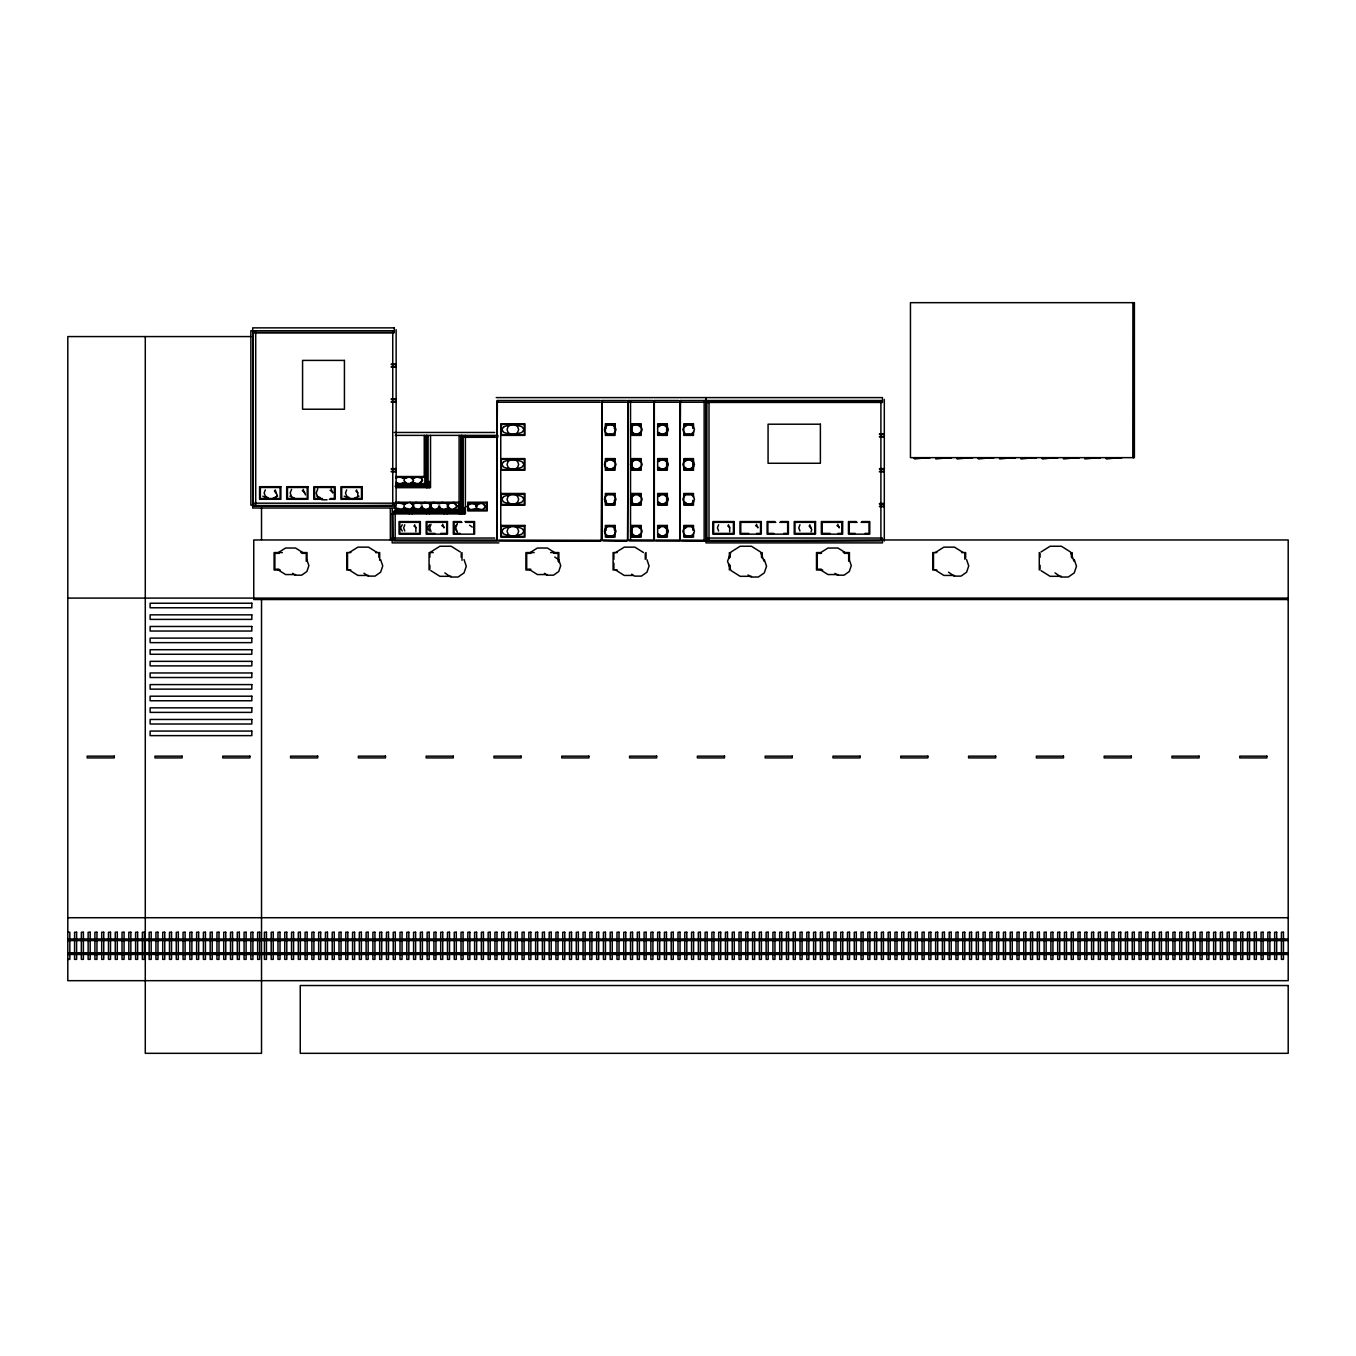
<?xml version="1.0" encoding="UTF-8"?>
<svg xmlns="http://www.w3.org/2000/svg" width="1356" height="1356" viewBox="0 0 1356 1356"><rect width="100%" height="100%" fill="white"/><g stroke="black" fill="none" stroke-linecap="round" stroke-linejoin="round"><path stroke-width="1.5" d="M276.387 496.872L277.149 494.652L274.421 491.041M357.747 496.872L357.747 492.431L355.781 491.041M415.868 531.738L415.868 527.298L413.885 525.925M729.681 531.738L729.681 527.298L727.714 525.925M811.041 531.738L811.803 529.518L809.074 525.925M265.301 489.906L264.132 493.008L265.301 496.093L268.352 498.008M291.557 489.363L290.184 493.008L291.557 496.652M317.796 488.821L316.236 493.008L317.796 497.194M346.661 489.906L345.492 493.008L346.661 496.093L349.712 498.008M404.783 524.772L403.613 527.874L404.783 530.976M431.022 524.23L429.666 527.874L431.022 531.518M457.277 523.687L455.701 527.874L457.277 532.06M718.595 524.772L717.426 527.874L718.595 530.976M799.955 524.772L798.786 527.874L799.955 530.976M422.292 506.076L418.953 509.771M439.734 506.076L436.378 509.771M413.868 506.076L410.326 509.212L404.58 508.008M431.31 506.076L427.75 509.212M475.77 506.568L479.312 503.432L482.482 503.432L486.024 506.568L482.482 509.687L476.736 508.5M402.291 524.687L400.545 527.874L402.291 531.06M429.411 524.687L427.665 527.874L429.411 531.06M456.531 524.687L454.785 527.874L456.531 531.06M639.964 432.411L637.727 434.174L634.981 434.174L632.744 432.411M606.59 461.582L608.827 459.82L611.573 459.82L613.81 461.582M658.897 426.716L661.118 424.953L663.881 424.953L666.101 426.716M613.81 467.278L611.573 469.04L608.827 469.04L606.59 467.278M666.101 432.411L663.881 434.174L661.118 434.174L658.897 432.411M632.744 461.582L634.981 459.82L637.727 459.82L639.964 461.582M685.051 426.716L687.272 424.953L690.035 424.953M639.964 467.278L637.727 469.04L634.981 469.04L632.744 467.278M658.897 461.582L661.118 459.82L663.881 459.82L666.101 461.582M666.101 467.278L663.881 469.04L661.118 469.04L658.897 467.278M632.744 496.449L634.981 494.686L637.727 494.686L639.964 496.449M685.051 461.582L687.272 459.82L690.035 459.82L692.255 461.582M639.964 502.144L637.727 503.907L634.981 503.907M692.255 467.278L690.035 469.04L687.272 469.04L685.051 467.278M658.897 496.449L661.118 494.686L663.881 494.686L666.101 496.449M666.101 502.144L663.881 503.907L661.118 503.907L658.897 502.144M639.964 534.111L637.727 535.874L634.981 535.874L632.744 534.111M658.897 528.416L661.118 526.653L663.881 526.653L666.101 528.416M666.101 534.111L663.881 535.874L661.118 535.874L658.897 534.111M685.051 528.416L687.272 526.653L690.035 526.653M511.059 424.682L508.161 426.547L507.042 429.564L508.161 432.581L511.059 434.445L514.653 434.445L517.568 432.581L518.67 429.564L517.568 426.547L514.653 424.682M608.403 424.682L605.505 426.547L604.386 429.564L605.505 432.581L608.403 434.445L611.997 434.445L614.895 432.581L616.014 429.564L614.895 426.547L611.997 424.682M634.557 424.682L631.642 426.547L630.54 429.564L631.642 432.581L634.557 434.445L638.151 434.445L641.049 432.581L642.168 429.564L641.049 426.547L638.151 424.682M657.796 426.547L660.711 424.682M511.059 526.382L508.161 528.247L507.042 531.264L508.161 534.281L511.059 536.145L514.653 536.145L517.568 534.281L518.67 531.264L517.568 528.247L514.653 526.382M686.865 424.682L683.949 426.547L682.848 429.564L683.949 432.581L686.865 434.445L690.458 434.445L693.357 432.581L694.458 429.564L693.357 426.547L690.458 424.682M657.796 461.413L660.711 459.548L664.304 459.548L667.203 461.413L668.322 464.43L667.203 467.447L664.304 469.312L660.711 469.312L657.796 467.447M608.403 526.382L605.505 528.247L604.386 531.264L605.505 534.281L608.403 536.145L611.997 536.145L614.895 534.281L616.014 531.264L614.895 528.247L611.997 526.382M657.796 496.279L660.711 494.415L664.304 494.415L667.203 496.279L668.322 499.296L667.203 502.313L664.304 504.178L660.711 504.178L657.796 502.313M634.557 526.382L631.642 528.247L630.54 531.264L631.642 534.281L634.557 536.145L638.151 536.145L641.049 534.281L642.168 531.264L641.049 528.247L638.151 526.382M657.796 528.247L660.711 526.382M686.865 526.382L683.949 528.247L682.848 531.264L683.949 534.281L686.865 536.145L690.458 536.145L693.357 534.281L694.458 531.264L693.357 528.247L690.458 526.382M277.522 553.095L285.591 548.027L295.557 548.027L303.625 553.095M349.306 552.536L357.899 547.146L368.527 547.146L377.137 552.536M430.75 551.994L439.903 546.248L451.192 546.248L460.328 551.994M529.349 553.095L537.417 548.027L547.383 548.027L555.452 553.095M615.658 552.536L624.252 547.146L634.879 547.146L643.49 552.536M819.922 553.095L827.991 548.027L837.957 548.027L846.025 553.095M935.284 552.536L943.878 547.146L954.522 547.146L963.116 552.536M1040.95 551.994L1050.103 546.248L1061.392 546.248L1070.528 551.994L1074.02 561.282M396.105 478.143L398.528 476.719L403.935 478.143M401.512 484.092L403.935 482.685M413.529 478.143L415.953 476.719L421.377 478.143L422.292 480.414L418.953 484.092M410.241 484.092L413.58 480.414L410.241 476.719L404.817 478.143L403.902 480.414L407.241 484.092M396.105 503.805L398.528 502.398L403.935 503.805M401.512 509.771L403.935 508.347M413.529 503.805L415.953 502.398L421.377 503.805M410.241 509.771L413.58 506.076L410.241 502.398L404.817 503.805L403.902 506.076L404.817 508.347L407.241 509.771M422.258 503.805L424.682 502.398L430.089 503.805L431.022 506.076L430.089 508.347L427.665 509.771M430.971 503.805L433.395 502.398L438.802 503.805M439.683 503.805L442.107 502.398L447.531 503.805L448.446 506.076L447.531 508.347L445.107 509.771M453.819 509.771L457.158 506.076L453.819 502.398L448.412 503.805L447.48 506.076L450.819 509.771M473.668 510.246L476.092 508.839M482.397 510.246L485.736 506.568L482.397 502.873L476.973 504.279L476.058 506.568L476.973 508.839L479.397 510.246M404.58 478.482L407.156 477.278M401.613 483.55L404.173 482.346M413.309 478.482L415.868 477.278M410.326 483.55L412.885 482.346M419.038 483.55L422.58 480.414L421.614 478.482M404.58 504.144L407.156 502.94M404.173 508.008L401.613 509.212L395.867 508.008M413.309 504.144L415.868 502.94M421.614 508.008L419.038 509.212L413.309 508.008M430.733 504.144L433.31 502.94M448.175 504.144L450.734 502.94M445.192 509.212L447.751 508.008M453.904 509.212L457.464 506.076L453.904 502.94M476.329 508.5L470.6 509.687L467.04 506.568L470.6 503.432L476.329 504.635M273.065 498.16L277.641 496.177M354.425 498.16L359.001 496.177M253.08 331.728L253.08 504.144M250.945 336.576L67.8 336.576L67.8 980.676L1288.2 980.676L1288.2 539.976L884.163 539.976M391.308 364.035L396.138 364.035M391.308 364.578L396.138 364.578M391.308 366.696L396.138 366.696M391.308 367.239L396.138 367.239M496.245 397.596L882.468 397.596L882.468 402.444L705.984 402.444M391.308 398.901L396.138 398.901M391.308 399.444L396.138 399.444M600.352 400.512L497.838 400.512L497.838 402.24L600.352 402.24M626.591 400.512L602.454 400.512L602.454 402.24L626.591 402.24M652.745 400.512L628.608 400.512L628.608 402.24L652.745 402.24M678.898 400.512L654.762 400.512L654.762 402.24L678.898 402.24M497.16 401.478L497.16 539.01M602.03 401.478L602.03 539.01M654.321 401.478L654.321 539.01M680.22 401.478L680.22 539.01M706.629 401.478L706.629 539.01M391.308 401.562L396.138 401.562M391.308 402.105L396.138 402.105M705.052 402.24L680.898 402.24L680.898 400.512L881.4 400.512L881.4 402.24L707.052 402.24L707.052 400.512M640.524 424.428L632.184 424.428L632.184 434.7L640.524 434.7M658.338 424.428L666.66 424.428L666.66 434.7L658.338 434.7M684.492 424.428L692.814 424.428L692.814 428.53M608.827 424.953L611.573 424.953M634.981 424.953L637.727 424.953L639.964 426.716M394.274 432.462L494.72 432.462M879.468 433.767L884.298 433.767M608.827 434.174L611.573 434.174M687.272 434.174L690.035 434.174M879.468 434.31L884.298 434.31M606.03 434.7L614.37 434.7M684.492 434.7L692.814 434.7M395.325 435.378L497.838 435.378L497.838 437.124L464.379 437.124M500.754 435.378L524.958 435.378L524.958 423.75L500.754 423.75L500.754 524.602M879.468 436.446L884.298 436.446M879.468 436.971L884.298 436.971M465.43 437.31L494.72 437.31M500.754 458.616L524.958 458.616L524.958 470.244L500.754 470.244M606.03 459.294L614.37 459.294M640.524 459.294L632.184 459.294L632.184 469.566L640.524 469.566M658.338 459.294L666.66 459.294L666.66 469.566L658.338 469.566M684.492 459.294L692.814 459.294L692.814 469.566L684.492 469.566M391.308 468.651L396.138 468.651M879.468 468.651L884.298 468.651M391.308 469.176L396.138 469.176M879.468 469.176L884.298 469.176M606.03 469.566L614.37 469.566M391.308 471.312L396.138 471.312M879.468 471.312L884.298 471.312M391.308 471.837L396.138 471.837M879.468 471.837L884.298 471.837M395.664 476.532L425.682 476.532L425.682 484.278L395.664 484.278M396.444 477.312L424.92 477.312L424.92 483.516L396.444 483.516M396.105 484.77L427.326 484.77L427.326 486.906M395.291 485.94L428.106 485.94M396.274 486.228L427.14 486.228M395.291 486.414L428.106 486.414M426.648 486.702L426.886 436.344M396.105 486.906L428.106 486.906M395.715 487.194L427.632 487.194M395.986 487.668L430.53 487.668L430.53 435.378M500.754 493.482L524.958 493.482L524.958 505.11L500.754 505.11M606.03 494.16L614.37 494.16M640.524 494.16L632.184 494.16L632.184 504.432L640.524 504.432M658.338 494.16L666.66 494.16L666.66 504.432L658.338 504.432M684.492 494.16L692.814 494.16M608.827 494.686L611.573 494.686M687.272 494.686L690.035 494.686M322.491 498.516L314.592 498.516L314.592 487.482L334.356 487.482L334.356 498.516L330.406 498.516M321.558 499.296L313.812 499.296L313.812 486.702L335.118 486.702L335.118 499.296L329.322 499.296M321.931 499.788L327.016 499.788M395.664 502.212L459.582 502.212L459.582 509.958L395.664 509.958M398.427 502.94L404.173 504.144M396.444 502.974L406.834 502.974M410.987 502.974L458.82 502.974L458.82 509.178L424.581 509.212M468.6 502.974L486.414 502.974L486.414 510.144L468.6 510.144M879.468 503.517L884.298 503.517M608.827 503.907L611.573 503.907M690.035 503.907L687.272 503.907L685.051 502.144M879.468 504.042L884.298 504.042M462.972 504.144L461.04 504.144L461.04 513.822M684.492 504.432L692.814 504.432L692.814 500.33M879.468 506.178L884.298 506.178M879.468 506.703L884.298 506.703M458.209 507.534L464.43 507.534L464.43 513.822M402.681 509.178L406.834 509.178M410.987 509.178L415.156 509.178M419.309 509.178L423.462 509.178M394.02 510.924L462.21 510.924L462.21 513.06M393.24 512.076L462.972 512.076M394.206 512.382L462.006 512.382M393.24 512.568L462.972 512.568M394.02 513.06L462.972 513.06M393.732 513.348L462.498 513.348L462.498 435.852M391.782 513.822L465.396 513.822L465.396 435.378M461.04 521.568L453.294 521.568L453.294 534.162L474.6 534.162L474.6 521.568L464.922 521.568M774.852 521.568L767.106 521.568L767.106 534.162L788.412 534.162L788.412 521.568L780.666 521.568M856.212 521.568L848.466 521.568L848.466 534.162L869.772 534.162L869.772 521.568L862.026 521.568M461.972 522.348L454.074 522.348L454.074 533.4L459.989 533.4M465.922 522.348L473.82 522.348L473.82 533.4M775.785 522.348L767.886 522.348L767.886 533.4L773.818 533.4M779.734 522.348L787.65 522.348L787.65 533.4L783.683 533.4M857.145 522.348L849.246 522.348L849.246 533.4L855.178 533.4M861.094 522.348L869.01 522.348L869.01 533.4L865.043 533.4M640.524 526.128L632.184 526.128L632.184 536.4L640.524 536.4M658.338 526.128L666.66 526.128L666.66 536.4L658.338 536.4M684.492 526.128L692.814 526.128L692.814 530.23M608.827 526.653L611.573 526.653M634.981 526.653L637.727 526.653L639.964 528.416M434.852 533.4L426.954 533.4L426.954 522.348L446.7 522.348L446.7 533.4L440.785 533.4M748.665 533.4L740.766 533.4L740.766 522.348L760.53 522.348L760.53 533.4L756.563 533.4M830.025 533.4L822.126 533.4L822.126 522.348L841.89 522.348L841.89 533.4L837.923 533.4M608.827 535.874L611.573 535.874M687.272 535.874L690.035 535.874M606.03 536.4L614.37 536.4M684.492 536.4L692.814 536.4M392.172 538.044L494.72 538.044M705.984 538.044L882.468 538.044L882.468 542.892L705.984 542.892L705.984 397.596M392.816 539.01L392.562 513.873M601.488 540.4L393.24 540.519L600.352 540.942M627.642 540.4L602.454 540.519L626.591 540.942M706.086 540.4L628.608 540.519L705.052 540.942M601.488 540.654L498.822 540.4M627.642 540.654L603.42 540.4M706.086 540.654L681.882 540.4M498.906 542.892L392.172 542.892L392.274 508.602M282.336 552.57L274.098 552.57L274.098 570.012L280.285 570.012M300.863 552.57L307.032 552.57L307.032 560.316M350.865 552.57L346.746 552.57L346.746 570.012L350.865 570.012M375.561 552.57L379.68 552.57L379.68 560.316M433.191 552.57L429.072 552.57L429.072 570.012M534.162 552.57L525.942 552.57L525.942 570.012L530.043 570.012M550.638 552.57L558.858 552.57L558.858 562.248M617.217 552.57L613.098 552.57L613.098 570.012L617.217 570.012M820.617 552.57L816.498 552.57L816.498 570.012L822.685 570.012M843.263 552.57L849.432 552.57L849.432 560.316M936.843 552.57L932.742 552.57L932.742 570.012L936.843 570.012M961.557 552.57L965.658 552.57L965.658 558.384M279.065 553.35L274.878 553.35L274.878 569.232L279.065 569.232M302.083 553.35L306.27 553.35L306.27 561.282M530.891 553.35L526.704 553.35L526.704 569.232L530.891 569.232M553.909 553.35L558.096 553.35L558.096 561.282M821.465 553.35L817.278 553.35L817.278 569.232L821.465 569.232M844.483 553.35L848.67 553.35L848.67 561.282M295.557 574.554L285.591 574.554L277.522 569.486M547.383 574.554L537.417 574.554L529.349 569.486M837.957 574.554L827.991 574.554L819.922 569.486M368.527 575.436L357.899 575.436L349.306 570.029M633.116 575.436L624.252 575.436L615.658 570.029M954.522 575.436L943.878 575.436L935.284 570.029M451.192 576.317L439.903 576.317L430.75 570.571M751.444 576.317L740.156 576.317L731.02 570.571L727.528 561.282L731.02 551.994L740.156 546.248L751.444 546.248L760.58 551.994L764.072 561.282M1061.392 576.317L1050.103 576.317L1040.95 570.571M67.8 598.098L1288.2 598.098M1288.2 599.538L253.758 599.538L253.758 539.976L395.172 539.976L395.172 506.076M67.8 917.724L1288.2 917.724M67.8 932.25L69.834 932.25L69.834 959.37L67.8 959.37M67.8 939.098L1288.2 939.098M67.8 939.657L1288.2 939.657M67.8 939.827L1288.2 939.827M67.8 939.996L1288.2 940.183M67.8 940.556L1288.2 940.556M67.8 952.997L1288.2 952.997M67.8 953.387L1288.2 953.387M67.8 953.59L1288.2 953.726M67.8 953.895L1288.2 954.082M67.8 954.455L1288.2 954.455M344.187 496.177L348.763 498.16M317.067 496.177L320.118 497.499M289.947 496.177L294.523 498.16M262.827 496.177L267.403 498.16M410.326 477.278L412.885 478.482M413.309 482.346L415.868 483.55M401.613 477.278L404.173 478.482M445.192 502.94L447.751 504.144M395.867 482.346L398.427 483.55M450.734 509.212L447.192 506.076M439.446 508.008L442.022 509.212M427.75 502.94L430.327 504.144M433.31 509.212L429.75 506.076M410.326 502.94L412.885 504.144M470.685 510.246L468.261 508.839L467.328 506.568L468.261 504.279L473.668 502.873L477.024 506.568M413.529 482.685L415.953 484.092M396.105 482.685L398.528 484.092M442.107 509.771L438.768 506.076M433.395 509.771L430.038 506.076M424.682 509.771L421.326 506.076M415.953 509.771L412.614 506.076M396.105 508.347L398.528 509.771M664.304 424.682L667.203 426.547L668.322 429.564L667.203 432.581L664.304 434.445L660.711 434.445L657.796 432.581M664.304 526.382L667.203 528.247L668.322 531.264L667.203 534.281L664.304 536.145L660.711 536.145L657.796 534.281M1055.036 572.91L1060.968 577.029L1068.291 577.029L1074.223 572.91L1076.495 566.232L1074.223 559.553M948.539 572.215L954.115 576.114L961.014 576.114L966.591 572.215L968.726 565.944L966.591 559.655M836.923 525.569L839.245 527.196M834.974 573.351L837.584 575.181L844.042 575.181L849.28 571.537L851.28 565.638L849.28 559.757M755.563 525.569L757.885 527.196M748.071 574.961L751.021 577.029L758.36 577.029L764.275 572.91L766.547 566.232L764.275 559.553M631.71 574.164L634.489 576.114L641.388 576.114L646.965 572.215L649.1 565.944L646.965 559.655M554.79 557.028L558.706 559.757L560.706 565.638L558.706 571.537L553.485 575.181L547.01 575.181L544.4 573.351M469.6 525.23L472.278 527.094M441.751 525.569L444.073 527.196M330.135 490.364L332.813 492.211M444.836 572.91L450.768 577.029L458.091 577.029L464.023 572.91L466.295 566.232L464.023 559.553M302.269 490.703L304.591 492.313L305.49 494.94M363.95 573.198L368.137 576.114L375.036 576.114L380.612 572.215L382.748 565.944L380.612 559.655M292.574 573.351L295.184 575.181L301.642 575.181L306.88 571.537L308.88 565.638L306.88 559.757M837.805 524.23L839.178 527.874M809.803 524.772L810.973 527.874M756.445 524.23L757.818 527.874M728.443 524.772L729.613 527.874M442.632 524.23L443.988 527.874M414.631 524.772L415.8 527.874M356.526 489.906L357.679 493.008M331.135 488.821L332.712 493.008M303.151 489.363L304.524 493.008M275.166 489.906L276.319 493.008M1072.206 552.57L1072.206 558.384M1071.426 553.35L1071.426 557.316M1040.052 553.35L1040.052 557.316M1040.052 565.266L1040.052 569.232M1039.272 552.57L1039.272 570.012M964.896 553.35L964.896 559.299M933.504 553.35L933.504 569.232M884.298 399.444L884.298 541.044M880.908 403.088L880.908 539.502M880.434 540.4L708.018 540.4M762.258 552.57L762.258 558.384M761.496 553.35L761.496 557.316M730.104 553.35L730.104 557.316M730.104 565.266L730.104 569.232M729.342 552.57L729.342 558.384M729.342 564.198L729.342 570.012M709.002 402.613L709.002 539.976L704.154 539.976L704.154 400.512M706.527 400.512L706.527 539.976M693.492 427.632L693.492 423.75L683.814 423.75L683.814 435.378L693.492 435.378L693.492 431.496M693.492 462.498L693.492 458.616L683.814 458.616L683.814 470.244L693.492 470.244L693.492 466.362M693.492 497.364L693.492 493.482L683.814 493.482L683.814 505.11L693.492 505.11L693.492 501.228M693.492 529.332L693.492 525.45L683.814 525.45L683.814 537.078L693.492 537.078L693.492 533.196M679.932 540.4L655.728 540.4M653.778 540.4L629.574 540.4M646.032 552.57L646.032 558.384M645.27 553.35L645.27 559.299M631.506 427.632L631.506 423.75L641.202 423.75L641.202 435.378L631.506 435.378L631.506 431.496M631.506 462.498L631.506 458.616L641.202 458.616L641.202 470.244L631.506 470.244L631.506 466.362M631.506 497.364L631.506 493.482L641.202 493.482L641.202 505.11L631.506 505.11L631.506 501.228M631.506 529.332L631.506 525.45L641.202 525.45L641.202 537.078L631.506 537.078L631.506 533.196M630.54 401.495L630.54 539.976M614.37 428.53L614.37 424.428L606.03 424.428L606.03 428.53M614.37 500.33L614.37 504.432L606.03 504.432L606.03 500.33M614.37 530.23L614.37 526.128L606.03 526.128L606.03 530.23M613.878 553.35L613.878 559.299M613.878 563.265L613.878 569.232M496.872 540.4L394.206 540.4M462.972 436.14L462.972 513.822M461.904 435.378L461.904 513.822M462.006 552.57L462.006 560.316M461.532 436.344L461.752 512.856M461.43 435.378L461.43 513.822M461.226 553.35L461.226 557.316M460.854 436.14L460.854 513.06M459.108 435.378L459.108 513.822M446.988 509.636L446.988 513.822M444.09 509.636L444.09 513.822M429.852 553.35L429.852 557.316M429.852 565.266L429.852 569.232M429.564 481.38L429.564 487.668M429.564 509.636L429.564 513.822M428.106 436.14L428.106 487.668M427.038 435.378L427.038 487.668M426.564 435.378L426.564 487.668M426.648 509.636L426.648 513.822M425.97 436.14L425.97 486.906M424.242 435.378L424.242 477.21M412.122 509.636L412.122 513.822M409.224 509.636L409.224 513.822M396.138 329.694L396.138 506.178M392.748 331.254L392.748 504.618M392.715 512.788L392.715 539.976M392.274 505.534L254.742 505.534M390.342 508.602L390.342 539.976M378.9 553.35L378.9 557.316M347.526 553.35L347.526 569.232M261.522 507.839L261.522 539.552M261.522 598.742L261.522 1053.324L145.278 1053.324L145.278 336.576M255.708 330.762L255.708 505.11L250.86 505.11L250.86 330.762L393.24 330.762L393.24 332.508L253.758 332.508L253.758 330.762M253.233 330.762L253.233 505.11M252.792 330.762L252.792 505.11M508.161 461.413L507.042 464.43L508.161 467.447L511.059 469.312L514.653 469.312L517.568 467.447L518.67 464.43L517.568 461.413L514.653 459.548L511.059 459.548L508.161 461.413M508.161 496.279L507.042 499.296L508.161 502.313L511.059 504.178L514.653 504.178L517.568 502.313L518.67 499.296L517.568 496.279L514.653 494.415L511.059 494.415L508.161 496.279M605.505 461.413L604.386 464.43L605.505 467.447L608.403 469.312L611.997 469.312L614.895 467.447L616.014 464.43L614.895 461.413L611.997 459.548L608.403 459.548L605.505 461.413M605.505 496.279L604.386 499.296L605.505 502.313L608.403 504.178L611.997 504.178L614.895 502.313L616.014 499.296L614.895 496.279L611.997 494.415L608.403 494.415L605.505 496.279M631.642 461.413L630.54 464.43L631.642 467.447L634.557 469.312L638.151 469.312L641.049 467.447L642.168 464.43L641.049 461.413L638.151 459.548L634.557 459.548L631.642 461.413M631.642 496.279L630.54 499.296L631.642 502.313L634.557 504.178L638.151 504.178L641.049 502.313L642.168 499.296L641.049 496.279L638.151 494.415L634.557 494.415L631.642 496.279M683.949 461.413L682.848 464.43L683.949 467.447L686.865 469.312L690.458 469.312L693.357 467.447L694.458 464.43L693.357 461.413L690.458 459.548L686.865 459.548L683.949 461.413M683.949 496.279L682.848 499.296L683.949 502.313L686.865 504.178L690.458 504.178L693.357 502.313L694.458 499.296L693.357 496.279L690.458 494.415L686.865 494.415L683.949 496.279M503.856 426.716L501.72 429.564L503.856 432.411L509.415 434.174L516.297 434.174L521.874 432.411L523.992 429.564L521.874 426.716L516.297 424.953L509.415 424.953L503.856 426.716M503.856 461.582L501.72 464.43L503.856 467.278L509.415 469.04L516.297 469.04L521.874 467.278L523.992 464.43L521.874 461.582L516.297 459.82L509.415 459.82L503.856 461.582M503.856 496.449L501.72 499.296L503.856 502.144L509.415 503.907L516.297 503.907L521.874 502.144L523.992 499.296L521.874 496.449L516.297 494.686L509.415 494.686L503.856 496.449M503.856 528.416L501.72 531.264L503.856 534.111L509.415 535.874L516.297 535.874L521.874 534.111L523.992 531.264L521.874 528.416L516.297 526.653L509.415 526.653L503.856 528.416M1134.396 302.676L910.452 302.676L910.452 457.65L1134.396 457.65L1134.396 302.676M394.308 327.864L252.708 327.864L252.708 332.712L394.308 332.712L394.308 327.864M344.424 360.408L302.574 360.408L302.574 409.224L344.424 409.224L344.424 360.408M497.313 400.512L496.872 539.976L497.313 400.512M601.911 400.512L601.488 539.976L601.911 400.512M628.065 400.512L627.642 539.976L628.065 400.512M654.219 400.512L653.778 539.976L654.219 400.512M680.373 400.512L679.932 539.976L680.373 400.512M615.048 423.75L605.352 423.75L605.352 435.378L615.048 435.378L615.048 423.75M667.338 423.75L657.66 423.75L657.66 435.378L667.338 435.378L667.338 423.75M820.38 424.208L768.072 424.208L768.072 463.26L820.38 463.26L820.38 424.208M524.28 424.428L501.432 424.428L501.432 434.7L524.28 434.7L524.28 424.428M929.826 457.836L914.334 458.616L929.826 457.836M951.132 457.836L935.64 458.616L951.132 457.836M972.438 457.836L956.946 458.616L972.438 457.836M993.762 457.836L978.252 458.616L993.762 457.836M1015.068 457.836L999.558 458.616L1015.068 457.836M1036.374 457.836L1020.882 458.616L1036.374 457.836M1057.68 457.836L1042.188 458.616L1057.68 457.836M1078.986 457.836L1063.494 458.616L1078.986 457.836M1100.292 457.836L1084.8 458.616L1100.292 457.836M1121.598 457.836L1106.106 458.616L1121.598 457.836M615.048 458.616L605.352 458.616L605.352 470.244L615.048 470.244L615.048 458.616M667.338 458.616L657.66 458.616L657.66 470.244L667.338 470.244L667.338 458.616M524.28 459.294L501.432 459.294L501.432 469.566L524.28 469.566L524.28 459.294M280.878 486.702L259.572 486.702L259.572 499.296L280.878 499.296L280.878 486.702M307.998 486.702L286.692 486.702L286.692 499.296L307.998 499.296L307.998 486.702M362.238 486.702L340.932 486.702L340.932 499.296L362.238 499.296L362.238 486.702M280.116 487.482L260.352 487.482L260.352 498.516L280.116 498.516L280.116 487.482M307.236 487.482L287.472 487.482L287.472 498.516L307.236 498.516L307.236 487.482M361.476 487.482L341.712 487.482L341.712 498.516L361.476 498.516L361.476 487.482M615.048 493.482L605.352 493.482L605.352 505.11L615.048 505.11L615.048 493.482M667.338 493.482L657.66 493.482L657.66 505.11L667.338 505.11L667.338 493.482M524.28 494.16L501.432 494.16L501.432 504.432L524.28 504.432L524.28 494.16M487.194 502.212L467.82 502.212L467.82 510.924L487.194 510.924L487.194 502.212M394.308 503.178L252.708 503.178L252.708 508.008L394.308 508.008L394.308 503.178M393.24 505.635L253.758 506.076L393.24 505.635M420.36 521.568L399.054 521.568L399.054 534.162L420.36 534.162L420.36 521.568M447.48 521.568L426.174 521.568L426.174 534.162L447.48 534.162L447.48 521.568M734.172 521.568L712.866 521.568L712.866 534.162L734.172 534.162L734.172 521.568M761.292 521.568L739.986 521.568L739.986 534.162L761.292 534.162L761.292 521.568M815.532 521.568L794.226 521.568L794.226 534.162L815.532 534.162L815.532 521.568M842.652 521.568L821.346 521.568L821.346 534.162L842.652 534.162L842.652 521.568M419.58 522.348L399.834 522.348L399.834 533.4L419.58 533.4L419.58 522.348M733.41 522.348L713.646 522.348L713.646 533.4L733.41 533.4L733.41 522.348M814.77 522.348L795.006 522.348L795.006 533.4L814.77 533.4L814.77 522.348M524.958 525.45L500.754 525.45L500.754 537.078L524.958 537.078L524.958 525.45M615.048 525.45L605.352 525.45L605.352 537.078L615.048 537.078L615.048 525.45M667.338 525.45L657.66 525.45L657.66 537.078L667.338 537.078L667.338 525.45M524.28 526.128L501.432 526.128L501.432 536.4L524.28 536.4L524.28 526.128M881.4 540.519L707.052 540.942L881.4 540.519M251.826 603.234L150.126 603.234L150.126 607.776L251.826 607.776L251.826 603.234M251.826 614.844L150.126 614.844L150.126 619.404L251.826 619.404L251.826 614.844M251.826 626.472L150.126 626.472L150.126 631.032L251.826 631.032L251.826 626.472M251.826 638.1L150.126 638.1L150.126 642.642L251.826 642.642L251.826 638.1M251.826 649.71L150.126 649.71L150.126 654.27L251.826 654.27L251.826 649.71M251.826 661.338L150.126 661.338L150.126 665.898L251.826 665.898L251.826 661.338M251.826 672.966L150.126 672.966L150.126 677.508L251.826 677.508L251.826 672.966M251.826 684.594L150.126 684.594L150.126 689.136L251.826 689.136L251.826 684.594M251.826 696.204L150.126 696.204L150.126 700.764L251.826 700.764L251.826 696.204M251.826 707.832L150.126 707.832L150.126 712.392L251.826 712.392L251.826 707.832M251.826 719.46L150.126 719.46L150.126 724.002L251.826 724.002L251.826 719.46M251.826 731.07L150.126 731.07L150.126 735.63L251.826 735.63L251.826 731.07M114.294 756.156L87.174 756.156L87.174 757.902L114.294 757.902L114.294 756.156M182.094 756.156L154.974 756.156L154.974 757.902L182.094 757.902L182.094 756.156M249.894 756.156L222.774 756.156L222.774 757.902L249.894 757.902L249.894 756.156M317.694 756.156L290.574 756.156L290.574 757.902L317.694 757.902L317.694 756.156M385.494 756.156L358.374 756.156L358.374 757.902L385.494 757.902L385.494 756.156M453.294 756.156L426.174 756.156L426.174 757.902L453.294 757.902L453.294 756.156M521.094 756.156L493.974 756.156L493.974 757.902L521.094 757.902L521.094 756.156M588.894 756.156L561.774 756.156L561.774 757.902L588.894 757.902L588.894 756.156M656.694 756.156L629.574 756.156L629.574 757.902L656.694 757.902L656.694 756.156M724.494 756.156L697.374 756.156L697.374 757.902L724.494 757.902L724.494 756.156M792.294 756.156L765.174 756.156L765.174 757.902L792.294 757.902L792.294 756.156M860.094 756.156L832.974 756.156L832.974 757.902L860.094 757.902L860.094 756.156M927.894 756.156L900.774 756.156L900.774 757.902L927.894 757.902L927.894 756.156M995.694 756.156L968.574 756.156L968.574 757.902L995.694 757.902L995.694 756.156M1063.494 756.156L1036.374 756.156L1036.374 757.902L1063.494 757.902L1063.494 756.156M1131.294 756.156L1104.174 756.156L1104.174 757.902L1131.294 757.902L1131.294 756.156M1199.094 756.156L1171.974 756.156L1171.974 757.902L1199.094 757.902L1199.094 756.156M1266.894 756.156L1239.774 756.156L1239.774 757.902L1266.894 757.902L1266.894 756.156M76.614 932.25L74.58 932.25L74.58 959.37L76.614 959.37L76.614 932.25M83.394 932.25L81.36 932.25L81.36 959.37L83.394 959.37L83.394 932.25M90.174 932.25L88.14 932.25L88.14 959.37L90.174 959.37L90.174 932.25M96.954 932.25L94.92 932.25L94.92 959.37L96.954 959.37L96.954 932.25M103.734 932.25L101.7 932.25L101.7 959.37L103.734 959.37L103.734 932.25M110.514 932.25L108.48 932.25L108.48 959.37L110.514 959.37L110.514 932.25M117.294 932.25L115.26 932.25L115.26 959.37L117.294 959.37L117.294 932.25M124.074 932.25L122.04 932.25L122.04 959.37L124.074 959.37L124.074 932.25M130.854 932.25L128.82 932.25L128.82 959.37L130.854 959.37L130.854 932.25M137.634 932.25L135.6 932.25L135.6 959.37L137.634 959.37L137.634 932.25M144.414 932.25L142.38 932.25L142.38 959.37L144.414 959.37L144.414 932.25M151.194 932.25L149.16 932.25L149.16 959.37L151.194 959.37L151.194 932.25M157.974 932.25L155.94 932.25L155.94 959.37L157.974 959.37L157.974 932.25M164.754 932.25L162.72 932.25L162.72 959.37L164.754 959.37L164.754 932.25M171.534 932.25L169.5 932.25L169.5 959.37L171.534 959.37L171.534 932.25M178.314 932.25L176.28 932.25L176.28 959.37L178.314 959.37L178.314 932.25M185.094 932.25L183.06 932.25L183.06 959.37L185.094 959.37L185.094 932.25M191.874 932.25L189.84 932.25L189.84 959.37L191.874 959.37L191.874 932.25M198.654 932.25L196.62 932.25L196.62 959.37L198.654 959.37L198.654 932.25M205.434 932.25L203.4 932.25L203.4 959.37L205.434 959.37L205.434 932.25M212.214 932.25L210.18 932.25L210.18 959.37L212.214 959.37L212.214 932.25M218.994 932.25L216.96 932.25L216.96 959.37L218.994 959.37L218.994 932.25M225.774 932.25L223.74 932.25L223.74 959.37L225.774 959.37L225.774 932.25M232.554 932.25L230.52 932.25L230.52 959.37L232.554 959.37L232.554 932.25M239.334 932.25L237.3 932.25L237.3 959.37L239.334 959.37L239.334 932.25M246.114 932.25L244.08 932.25L244.08 959.37L246.114 959.37L246.114 932.25M252.894 932.25L250.86 932.25L250.86 959.37L252.894 959.37L252.894 932.25M259.674 932.25L257.64 932.25L257.64 959.37L259.674 959.37L259.674 932.25M266.454 932.25L264.42 932.25L264.42 959.37L266.454 959.37L266.454 932.25M273.234 932.25L271.2 932.25L271.2 959.37L273.234 959.37L273.234 932.25M280.014 932.25L277.98 932.25L277.98 959.37L280.014 959.37L280.014 932.25M286.794 932.25L284.76 932.25L284.76 959.37L286.794 959.37L286.794 932.25M293.574 932.25L291.54 932.25L291.54 959.37L293.574 959.37L293.574 932.25M300.354 932.25L298.32 932.25L298.32 959.37L300.354 959.37L300.354 932.25M307.134 932.25L305.1 932.25L305.1 959.37L307.134 959.37L307.134 932.25M313.914 932.25L311.88 932.25L311.88 959.37L313.914 959.37L313.914 932.25M320.694 932.25L318.66 932.25L318.66 959.37L320.694 959.37L320.694 932.25M327.474 932.25L325.44 932.25L325.44 959.37L327.474 959.37L327.474 932.25M334.254 932.25L332.22 932.25L332.22 959.37L334.254 959.37L334.254 932.25M341.034 932.25L339 932.25L339 959.37L341.034 959.37L341.034 932.25M347.814 932.25L345.78 932.25L345.78 959.37L347.814 959.37L347.814 932.25M354.594 932.25L352.56 932.25L352.56 959.37L354.594 959.37L354.594 932.25M361.374 932.25L359.34 932.25L359.34 959.37L361.374 959.37L361.374 932.25M368.154 932.25L366.12 932.25L366.12 959.37L368.154 959.37L368.154 932.25M374.934 932.25L372.9 932.25L372.9 959.37L374.934 959.37L374.934 932.25M381.714 932.25L379.68 932.25L379.68 959.37L381.714 959.37L381.714 932.25M388.494 932.25L386.46 932.25L386.46 959.37L388.494 959.37L388.494 932.25M395.274 932.25L393.24 932.25L393.24 959.37L395.274 959.37L395.274 932.25M402.054 932.25L400.02 932.25L400.02 959.37L402.054 959.37L402.054 932.25M408.834 932.25L406.8 932.25L406.8 959.37L408.834 959.37L408.834 932.25M415.614 932.25L413.58 932.25L413.58 959.37L415.614 959.37L415.614 932.25M422.394 932.25L420.36 932.25L420.36 959.37L422.394 959.37L422.394 932.25M429.174 932.25L427.14 932.25L427.14 959.37L429.174 959.37L429.174 932.25M435.954 932.25L433.92 932.25L433.92 959.37L435.954 959.37L435.954 932.25M442.734 932.25L440.7 932.25L440.7 959.37L442.734 959.37L442.734 932.25M449.514 932.25L447.48 932.25L447.48 959.37L449.514 959.37L449.514 932.25M456.294 932.25L454.26 932.25L454.26 959.37L456.294 959.37L456.294 932.25M463.074 932.25L461.04 932.25L461.04 959.37L463.074 959.37L463.074 932.25M469.854 932.25L467.82 932.25L467.82 959.37L469.854 959.37L469.854 932.25M476.634 932.25L474.6 932.25L474.6 959.37L476.634 959.37L476.634 932.25M483.414 932.25L481.38 932.25L481.38 959.37L483.414 959.37L483.414 932.25M490.194 932.25L488.16 932.25L488.16 959.37L490.194 959.37L490.194 932.25M496.974 932.25L494.94 932.25L494.94 959.37L496.974 959.37L496.974 932.25M503.754 932.25L501.72 932.25L501.72 959.37L503.754 959.37L503.754 932.25M510.534 932.25L508.5 932.25L508.5 959.37L510.534 959.37L510.534 932.25M517.314 932.25L515.28 932.25L515.28 959.37L517.314 959.37L517.314 932.25M524.094 932.25L522.06 932.25L522.06 959.37L524.094 959.37L524.094 932.25M530.874 932.25L528.84 932.25L528.84 959.37L530.874 959.37L530.874 932.25M537.654 932.25L535.62 932.25L535.62 959.37L537.654 959.37L537.654 932.25M544.434 932.25L542.4 932.25L542.4 959.37L544.434 959.37L544.434 932.25M551.214 932.25L549.18 932.25L549.18 959.37L551.214 959.37L551.214 932.25M557.994 932.25L555.96 932.25L555.96 959.37L557.994 959.37L557.994 932.25M564.774 932.25L562.74 932.25L562.74 959.37L564.774 959.37L564.774 932.25M571.554 932.25L569.52 932.25L569.52 959.37L571.554 959.37L571.554 932.25M578.334 932.25L576.3 932.25L576.3 959.37L578.334 959.37L578.334 932.25M585.114 932.25L583.08 932.25L583.08 959.37L585.114 959.37L585.114 932.25M591.894 932.25L589.86 932.25L589.86 959.37L591.894 959.37L591.894 932.25M598.674 932.25L596.64 932.25L596.64 959.37L598.674 959.37L598.674 932.25M605.454 932.25L603.42 932.25L603.42 959.37L605.454 959.37L605.454 932.25M612.234 932.25L610.2 932.25L610.2 959.37L612.234 959.37L612.234 932.25M619.014 932.25L616.98 932.25L616.98 959.37L619.014 959.37L619.014 932.25M625.794 932.25L623.76 932.25L623.76 959.37L625.794 959.37L625.794 932.25M632.574 932.25L630.54 932.25L630.54 959.37L632.574 959.37L632.574 932.25M639.354 932.25L637.32 932.25L637.32 959.37L639.354 959.37L639.354 932.25M646.134 932.25L644.1 932.25L644.1 959.37L646.134 959.37L646.134 932.25M652.914 932.25L650.88 932.25L650.88 959.37L652.914 959.37L652.914 932.25M659.694 932.25L657.66 932.25L657.66 959.37L659.694 959.37L659.694 932.25M666.474 932.25L664.44 932.25L664.44 959.37L666.474 959.37L666.474 932.25M673.254 932.25L671.22 932.25L671.22 959.37L673.254 959.37L673.254 932.25M680.034 932.25L678 932.25L678 959.37L680.034 959.37L680.034 932.25M686.814 932.25L684.78 932.25L684.78 959.37L686.814 959.37L686.814 932.25M693.594 932.25L691.56 932.25L691.56 959.37L693.594 959.37L693.594 932.25M700.374 932.25L698.34 932.25L698.34 959.37L700.374 959.37L700.374 932.25M707.154 932.25L705.12 932.25L705.12 959.37L707.154 959.37L707.154 932.25M713.934 932.25L711.9 932.25L711.9 959.37L713.934 959.37L713.934 932.25M720.714 932.25L718.68 932.25L718.68 959.37L720.714 959.37L720.714 932.25M727.494 932.25L725.46 932.25L725.46 959.37L727.494 959.37L727.494 932.25M734.274 932.25L732.24 932.25L732.24 959.37L734.274 959.37L734.274 932.25M741.054 932.25L739.02 932.25L739.02 959.37L741.054 959.37L741.054 932.25M747.834 932.25L745.8 932.25L745.8 959.37L747.834 959.37L747.834 932.25M754.614 932.25L752.58 932.25L752.58 959.37L754.614 959.37L754.614 932.25M761.394 932.25L759.36 932.25L759.36 959.37L761.394 959.37L761.394 932.25M768.174 932.25L766.14 932.25L766.14 959.37L768.174 959.37L768.174 932.25M774.954 932.25L772.92 932.25L772.92 959.37L774.954 959.37L774.954 932.25M781.734 932.25L779.7 932.25L779.7 959.37L781.734 959.37L781.734 932.25M788.514 932.25L786.48 932.25L786.48 959.37L788.514 959.37L788.514 932.25M795.294 932.25L793.26 932.25L793.26 959.37L795.294 959.37L795.294 932.25M802.074 932.25L800.04 932.25L800.04 959.37L802.074 959.37L802.074 932.25M808.854 932.25L806.82 932.25L806.82 959.37L808.854 959.37L808.854 932.25M815.634 932.25L813.6 932.25L813.6 959.37L815.634 959.37L815.634 932.25M822.414 932.25L820.38 932.25L820.38 959.37L822.414 959.37L822.414 932.25M829.194 932.25L827.16 932.25L827.16 959.37L829.194 959.37L829.194 932.25M835.974 932.25L833.94 932.25L833.94 959.37L835.974 959.37L835.974 932.25M842.754 932.25L840.72 932.25L840.72 959.37L842.754 959.37L842.754 932.25M849.534 932.25L847.5 932.25L847.5 959.37L849.534 959.37L849.534 932.25M856.314 932.25L854.28 932.25L854.28 959.37L856.314 959.37L856.314 932.25M863.094 932.25L861.06 932.25L861.06 959.37L863.094 959.37L863.094 932.25M869.874 932.25L867.84 932.25L867.84 959.37L869.874 959.37L869.874 932.25M876.654 932.25L874.62 932.25L874.62 959.37L876.654 959.37L876.654 932.25M883.434 932.25L881.4 932.25L881.4 959.37L883.434 959.37L883.434 932.25M890.214 932.25L888.18 932.25L888.18 959.37L890.214 959.37L890.214 932.25M896.994 932.25L894.96 932.25L894.96 959.37L896.994 959.37L896.994 932.25M903.774 932.25L901.74 932.25L901.74 959.37L903.774 959.37L903.774 932.25M910.554 932.25L908.52 932.25L908.52 959.37L910.554 959.37L910.554 932.25M917.334 932.25L915.3 932.25L915.3 959.37L917.334 959.37L917.334 932.25M924.114 932.25L922.08 932.25L922.08 959.37L924.114 959.37L924.114 932.25M930.894 932.25L928.86 932.25L928.86 959.37L930.894 959.37L930.894 932.25M937.674 932.25L935.64 932.25L935.64 959.37L937.674 959.37L937.674 932.25M944.454 932.25L942.42 932.25L942.42 959.37L944.454 959.37L944.454 932.25M951.234 932.25L949.2 932.25L949.2 959.37L951.234 959.37L951.234 932.25M958.014 932.25L955.98 932.25L955.98 959.37L958.014 959.37L958.014 932.25M964.794 932.25L962.76 932.25L962.76 959.37L964.794 959.37L964.794 932.25M971.574 932.25L969.54 932.25L969.54 959.37L971.574 959.37L971.574 932.25M978.354 932.25L976.32 932.25L976.32 959.37L978.354 959.37L978.354 932.25M985.134 932.25L983.1 932.25L983.1 959.37L985.134 959.37L985.134 932.25M991.914 932.25L989.88 932.25L989.88 959.37L991.914 959.37L991.914 932.25M998.694 932.25L996.66 932.25L996.66 959.37L998.694 959.37L998.694 932.25M1005.474 932.25L1003.44 932.25L1003.44 959.37L1005.474 959.37L1005.474 932.25M1012.254 932.25L1010.22 932.25L1010.22 959.37L1012.254 959.37L1012.254 932.25M1019.034 932.25L1017 932.25L1017 959.37L1019.034 959.37L1019.034 932.25M1025.814 932.25L1023.78 932.25L1023.78 959.37L1025.814 959.37L1025.814 932.25M1032.594 932.25L1030.56 932.25L1030.56 959.37L1032.594 959.37L1032.594 932.25M1039.374 932.25L1037.34 932.25L1037.34 959.37L1039.374 959.37L1039.374 932.25M1046.154 932.25L1044.12 932.25L1044.12 959.37L1046.154 959.37L1046.154 932.25M1052.934 932.25L1050.9 932.25L1050.9 959.37L1052.934 959.37L1052.934 932.25M1059.714 932.25L1057.68 932.25L1057.68 959.37L1059.714 959.37L1059.714 932.25M1066.494 932.25L1064.46 932.25L1064.46 959.37L1066.494 959.37L1066.494 932.25M1073.274 932.25L1071.24 932.25L1071.24 959.37L1073.274 959.37L1073.274 932.25M1080.054 932.25L1078.02 932.25L1078.02 959.37L1080.054 959.37L1080.054 932.25M1086.834 932.25L1084.8 932.25L1084.8 959.37L1086.834 959.37L1086.834 932.25M1093.614 932.25L1091.58 932.25L1091.58 959.37L1093.614 959.37L1093.614 932.25M1100.394 932.25L1098.36 932.25L1098.36 959.37L1100.394 959.37L1100.394 932.25M1107.174 932.25L1105.14 932.25L1105.14 959.37L1107.174 959.37L1107.174 932.25M1113.954 932.25L1111.92 932.25L1111.92 959.37L1113.954 959.37L1113.954 932.25M1120.734 932.25L1118.7 932.25L1118.7 959.37L1120.734 959.37L1120.734 932.25M1127.514 932.25L1125.48 932.25L1125.48 959.37L1127.514 959.37L1127.514 932.25M1134.294 932.25L1132.26 932.25L1132.26 959.37L1134.294 959.37L1134.294 932.25M1141.074 932.25L1139.04 932.25L1139.04 959.37L1141.074 959.37L1141.074 932.25M1147.854 932.25L1145.82 932.25L1145.82 959.37L1147.854 959.37L1147.854 932.25M1154.634 932.25L1152.6 932.25L1152.6 959.37L1154.634 959.37L1154.634 932.25M1161.414 932.25L1159.38 932.25L1159.38 959.37L1161.414 959.37L1161.414 932.25M1168.194 932.25L1166.16 932.25L1166.16 959.37L1168.194 959.37L1168.194 932.25M1174.974 932.25L1172.94 932.25L1172.94 959.37L1174.974 959.37L1174.974 932.25M1181.754 932.25L1179.72 932.25L1179.72 959.37L1181.754 959.37L1181.754 932.25M1188.534 932.25L1186.5 932.25L1186.5 959.37L1188.534 959.37L1188.534 932.25M1195.314 932.25L1193.28 932.25L1193.28 959.37L1195.314 959.37L1195.314 932.25M1202.094 932.25L1200.06 932.25L1200.06 959.37L1202.094 959.37L1202.094 932.25M1208.874 932.25L1206.84 932.25L1206.84 959.37L1208.874 959.37L1208.874 932.25M1215.654 932.25L1213.62 932.25L1213.62 959.37L1215.654 959.37L1215.654 932.25M1222.434 932.25L1220.4 932.25L1220.4 959.37L1222.434 959.37L1222.434 932.25M1229.214 932.25L1227.18 932.25L1227.18 959.37L1229.214 959.37L1229.214 932.25M1235.994 932.25L1233.96 932.25L1233.96 959.37L1235.994 959.37L1235.994 932.25M1242.774 932.25L1240.74 932.25L1240.74 959.37L1242.774 959.37L1242.774 932.25M1249.554 932.25L1247.52 932.25L1247.52 959.37L1249.554 959.37L1249.554 932.25M1256.334 932.25L1254.3 932.25L1254.3 959.37L1256.334 959.37L1256.334 932.25M1263.114 932.25L1261.08 932.25L1261.08 959.37L1263.114 959.37L1263.114 932.25M1269.894 932.25L1267.86 932.25L1267.86 959.37L1269.894 959.37L1269.894 932.25M1276.674 932.25L1274.64 932.25L1274.64 959.37L1276.674 959.37L1276.674 932.25M1283.454 932.25L1281.42 932.25L1281.42 959.37L1283.454 959.37L1283.454 932.25M1288.2 985.524L300.252 985.524L300.252 1053.324L1288.2 1053.324L1288.2 985.524M1133.328 457.65L1133.328 302.676L1133.226 457.65"/></g></svg>
